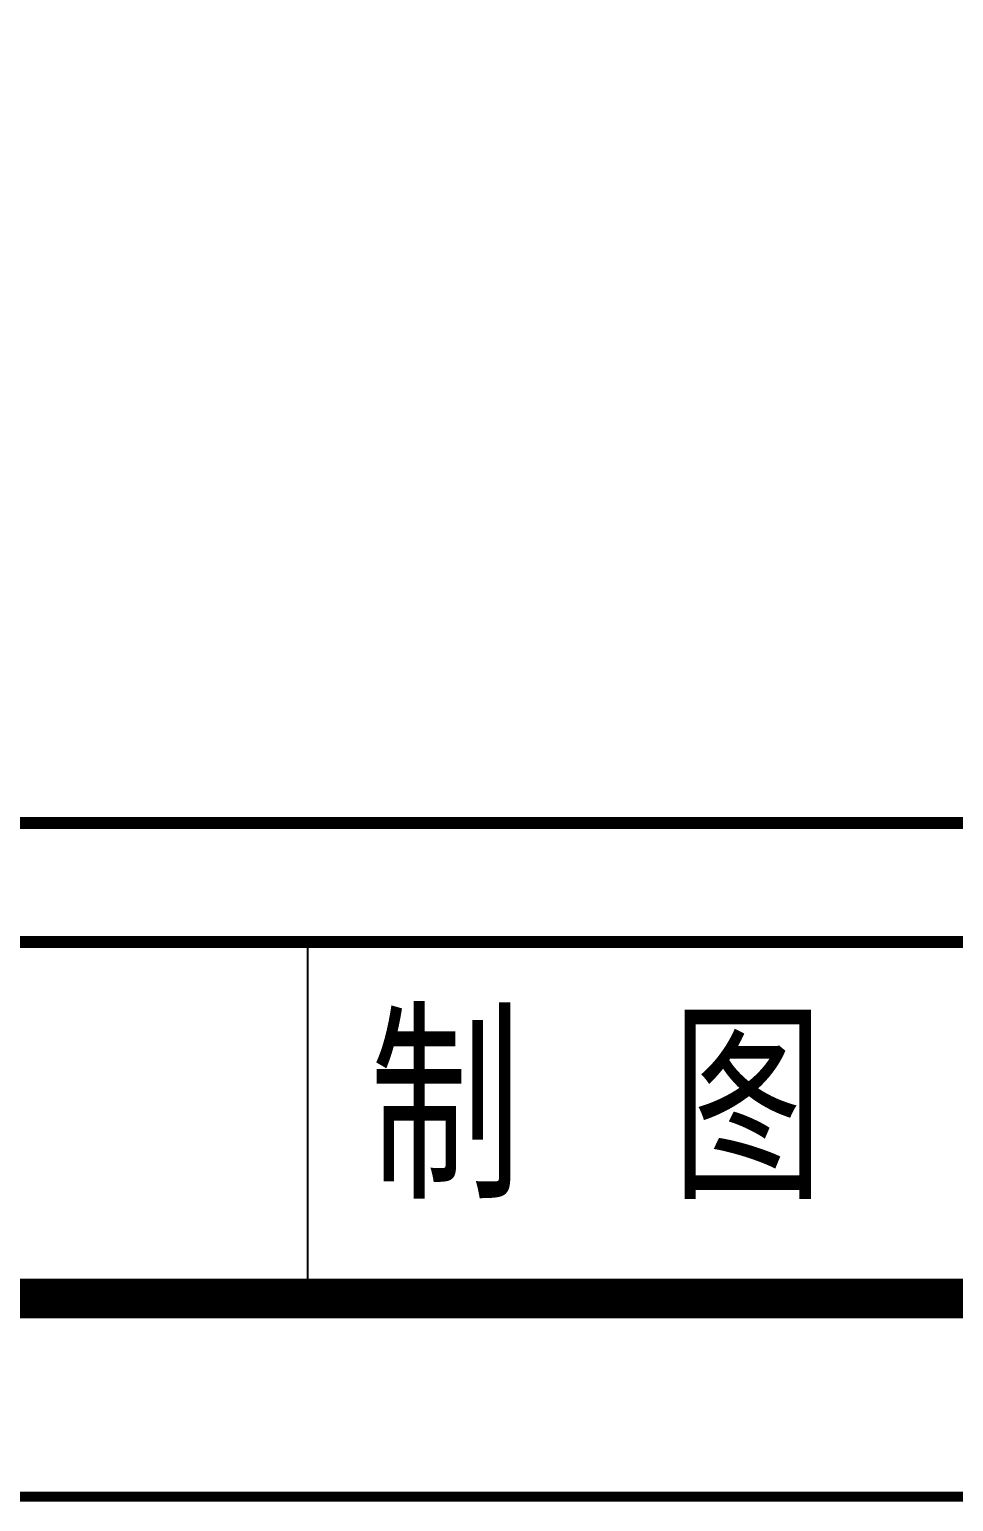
# Model space of a CAD drawing. Header units: millimetres. Extents: x 1275 to 2114, y 135 to 923.
# Drawn here: x 1549.29 to 1572.62, y 625.91 to 663.07 of the extents above; entities that cross this region are included whole.
import ezdxf

# ---------------------------------------------------------------- set-up
doc = ezdxf.new("R2010")
doc.units = ezdxf.units.MM
doc.styles.add('LZ_FONT', font='simfang.ttf', dxfattribs={"width": 0.7, "height": 8})

msp = doc.modelspace()

# ---------------------------------------------------------------- linework, layer by layer
msp.add_line((1556.32, 630.981), (1556.32, 639.981))
for points, const_width in [([(1432.485, 626.034), (1642.485, 626.034), (1642.485, 923.034), (1432.485, 923.034)], 0.25), ([(1457.485, 631.034), (1637.485, 631.034), (1637.485, 918.034), (1457.485, 918.034)], 1), ([(1459.485, 891.034), (1635.485, 891.034), (1635.485, 643.034), (1459.485, 643.034)], 0.3)]:
    msp.add_lwpolyline(points, close=True, dxfattribs=dict(const_width=const_width))
at = {"const_width": 0.3}
msp.add_lwpolyline([(1457.485, 640.034), (1637.485, 640.034)], dxfattribs=at)

# ---------------------------------------------------------------- texts
at = {"style": 'LZ_FONT', "width": 0.7}
msp.add_text('制  图', height=4, dxfattribs=at).set_placement((1557.888, 633.981))

doc.saveas('drawing.dxf')
